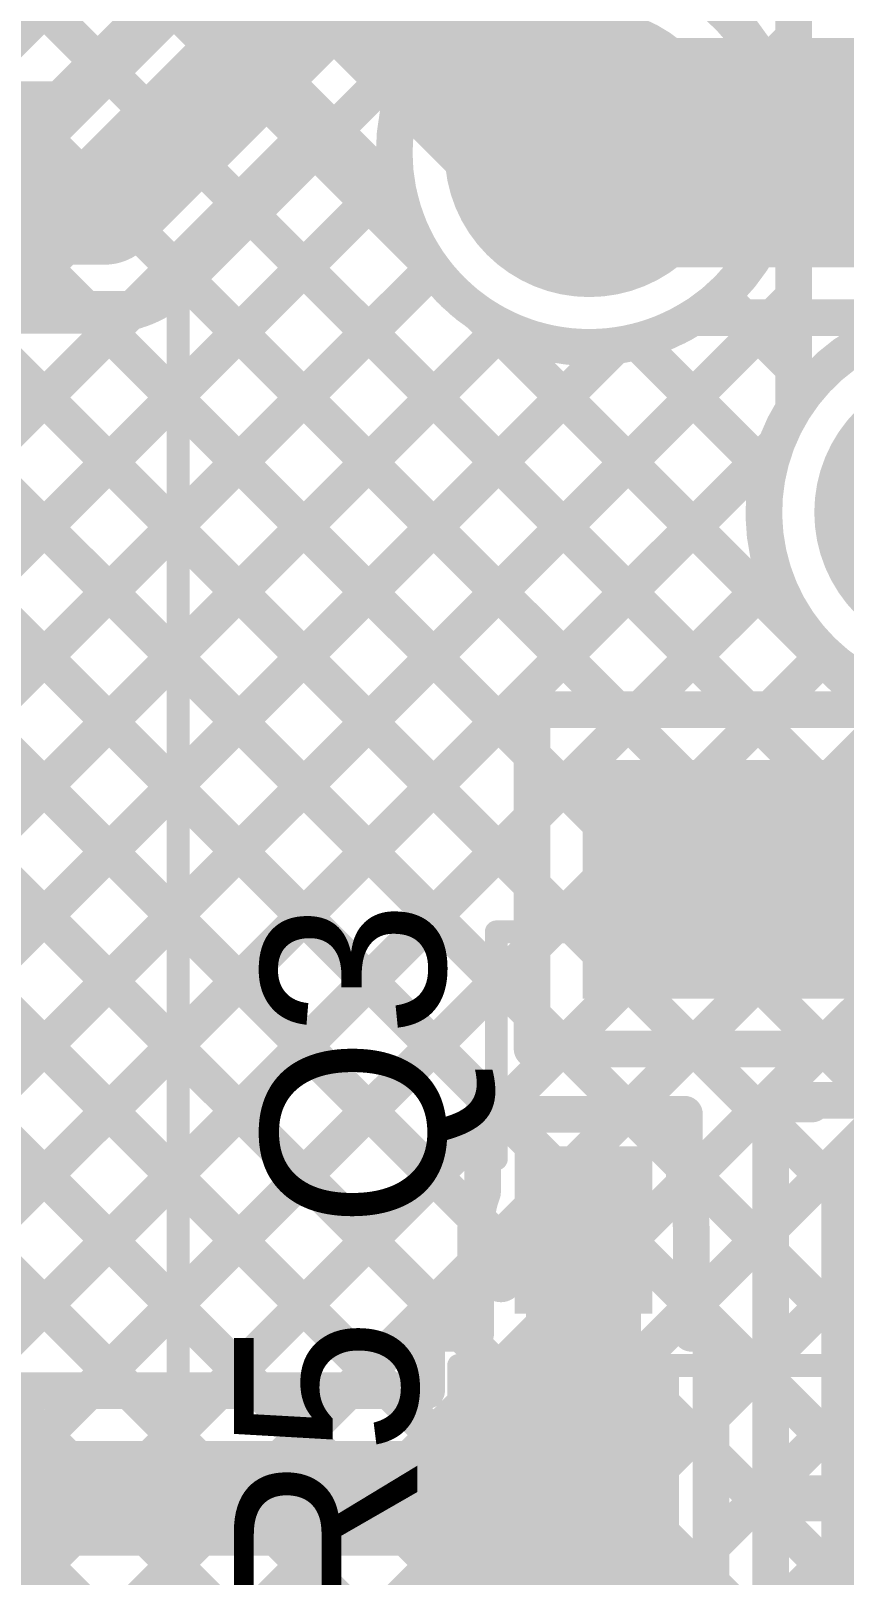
# Model space of a CAD drawing. Header units: millimetres. Extents: x 3.9 to 7.44, y 1.03 to 3.16.
# Drawn here: x 6.6298 to 6.807, y 1.5393 to 1.876 of the extents above; entities that cross this region are included whole.
import ezdxf

# ---------------------------------------------------------------- set-up
doc = ezdxf.new("R2010")
doc.units = ezdxf.units.MM
doc.header["$MEASUREMENT"] = 0
for name, color, linetype in [('BottomLayer', 5, 'Continuous'), ('MultiLayer', 9, 'Continuous'), ('TopLayer', 1, 'Continuous'), ('TopOverlay', 2, 'Continuous'), ('TopPaste', 8, 'Continuous'), ('TopSolder', 216, 'Continuous'), ('ViaHoleLayer', 16, 'Continuous')]:
    doc.layers.add(name, color=color, linetype=linetype)

# ---------------------------------------------------------------- blocks, each defined once
blk = doc.blocks.new('ESP8285_3')
at = {"layer": 'TopOverlay', "const_width": 0.005}
for points in [[(-0.16154, 1.61823), (0.567, 1.61823)], [(-0.16154, -0.055), (-0.16154, 1.61823)]]:
    blk.add_lwpolyline(points, dxfattribs=at)
at = {"layer": 'TopOverlay', "const_width": 0.0025}
blk.add_lwpolyline([(-0.16279, 1.61823, 1), (-0.16029, 1.61823, 1)], format="xyb", close=True, dxfattribs=at)
blk.add_lwpolyline([(-0.16279, 1.61823, 1), (-0.16029, 1.61823, 1)], format="xyb", close=True, dxfattribs=at)
blk = doc.blocks.new('RES_0805_50')
at = {"layer": 'TopLayer'}
for points in [[(-0.06, -0.025), (-0.02, -0.025), (-0.06, 0.025), (-0.02, 0.025)], [(0.02, -0.025), (0.06, -0.025), (0.02, 0.025), (0.06, 0.025)]]:
    blk.add_solid(points, dxfattribs=at)
at = {"layer": 'TopOverlay', "const_width": 0.005}
for points in [[(0.064, 0.029), (-0.064, 0.029)], [(-0.064, 0.029), (-0.064, -0.029)], [(0.064, 0.029), (0.064, -0.029)], [(0.064, -0.029), (-0.064, -0.029)]]:
    blk.add_lwpolyline(points, dxfattribs=at)
at = {"layer": 'TopOverlay', "const_width": 0.0025}
for points in [[(-0.06525, 0.029, 1), (-0.06275, 0.029, 1)], [(-0.06525, 0.029, 1), (-0.06275, 0.029, 1)], [(0.06275, 0.029, 1), (0.06525, 0.029, 1)], [(0.06275, 0.029, 1), (0.06525, 0.029, 1)], [(-0.06525, -0.029, 1), (-0.06275, -0.029, 1)], [(-0.06525, -0.029, 1), (-0.06275, -0.029, 1)], [(0.06275, -0.029, 1), (0.06525, -0.029, 1)], [(0.06275, -0.029, 1), (0.06525, -0.029, 1)]]:
    blk.add_lwpolyline(points, format="xyb", close=True, dxfattribs=at)
at = {"layer": 'TopPaste'}
for points in [[(-0.06, -0.025), (-0.02, -0.025), (-0.06, 0.025), (-0.02, 0.025)], [(0.02, -0.025), (0.06, -0.025), (0.02, 0.025), (0.06, 0.025)]]:
    blk.add_solid(points, dxfattribs=at)
at = {"layer": 'TopSolder'}
for points in [[(-0.064, -0.029), (-0.016, -0.029), (-0.064, 0.029), (-0.016, 0.029)], [(0.016, -0.029), (0.064, -0.029), (0.016, 0.029), (0.064, 0.029)]]:
    blk.add_solid(points, dxfattribs=at)
blk = doc.blocks.new('SQ2308CES_T1_BE3_55')
at = {"layer": 'TopLayer'}
for points in [[(0.0264, 0.06323), (0.04841, 0.06323), (0.0264, 0.09173), (0.04841, 0.09173)], [(-0.011, -0.01425), (0.011, -0.01425), (-0.011, 0.01425), (0.011, 0.01425)], [(0.0638, -0.01425), (0.08581, -0.01425), (0.0638, 0.01425), (0.08581, 0.01425)]]:
    blk.add_solid(points, dxfattribs=at)
at = {"layer": 'TopOverlay', "const_width": 0.005}
for points in [[(-0.019, 0.065), (0.023, 0.065)], [(-0.019, 0.01552), (-0.019, 0.065)], [(0.052, 0.065), (0.094, 0.065)], [(0.094, 0.01552), (0.094, 0.065)]]:
    blk.add_lwpolyline(points, dxfattribs=at)
at = {"layer": 'TopOverlay'}
for points, const_width in [([(-0.02025, 0.065, 1), (-0.01775, 0.065, 1)], 0.0025), ([(-0.02025, 0.065, 1), (-0.01775, 0.065, 1)], 0.0025), ([(0.02175, 0.065, 1), (0.02425, 0.065, 1)], 0.0025), ([(0.05075, 0.065, 1), (0.05325, 0.065, 1)], 0.0025), ([(0.09275, 0.065, 1), (0.09525, 0.065, 1)], 0.0025), ([(0.09275, 0.065, 1), (0.09525, 0.065, 1)], 0.0025), ([(-0.02025, 0.01552, 1), (-0.01775, 0.01552, 1)], 0.0025), ([(0.09275, 0.01552, 1), (0.09525, 0.01552, 1)], 0.0025), ([(-0.01576, -0.011, 1), (-0.02024, -0.011, 1)], 0.005), ([(-0.02149, -0.011, 1), (-0.01899, -0.011, 1)], 0.0025), ([(-0.01701, -0.011, 1), (-0.01451, -0.011, 1)], 0.0025)]:
    blk.add_lwpolyline(points, format="xyb", close=True, dxfattribs=dict(at, const_width=const_width))
at = {"layer": 'TopPaste'}
for points in [[(0.0264, 0.06323), (0.04841, 0.06323), (0.0264, 0.09173), (0.04841, 0.09173)], [(-0.011, -0.01425), (0.011, -0.01425), (-0.011, 0.01425), (0.011, 0.01425)], [(0.0638, -0.01425), (0.08581, -0.01425), (0.0638, 0.01425), (0.08581, 0.01425)]]:
    blk.add_solid(points, dxfattribs=at)
at = {"layer": 'TopSolder'}
for points in [[(0.0224, 0.05923), (0.05241, 0.05923), (0.0224, 0.09573), (0.05241, 0.09573)], [(-0.015, -0.01825), (0.015, -0.01825), (-0.015, 0.01825), (0.015, 0.01825)], [(0.0598, -0.01825), (0.08981, -0.01825), (0.0598, 0.01825), (0.08981, 0.01825)]]:
    blk.add_solid(points, dxfattribs=at)

msp = doc.modelspace()

# ---------------------------------------------------------------- linework, layer by layer
at = {"layer": 'BottomLayer'}
for points, const_width in [([(6.325, 2.276), (6.7515, 1.8495)], 0.05), ([(6.327, 2.22309), (6.70998, 1.8401)], 0.008), ([(6.32288, 2.21897), (6.71629, 1.82556)], 0.008), ([(6.30874, 2.20483), (6.86413, 1.64944)], 0.008), ([(6.2946, 2.19069), (6.84988, 1.6354)], 0.008), ([(6.28045, 2.17654), (6.84351, 1.61349)], 0.008), ([(6.26631, 2.1624), (6.85, 1.57871)], 0.008), ([(6.25217, 2.14826), (6.85, 1.55043)], 0.008), ([(6.23803, 2.13412), (6.85, 1.52214)], 0.008), ([(6.22389, 2.11997), (6.85, 1.49386)], 0.008), ([(6.28974, 1.142), (7.264, 2.11626)], 0.008), ([(6.20974, 2.10583), (6.85, 1.46558)], 0.008), ([(6.1956, 2.09169), (6.85, 1.43729)], 0.008), ([(6.31802, 1.142), (7.264, 2.08798)], 0.008), ([(6.18146, 2.07755), (6.84382, 1.41519)], 0.008), ([(6.796, 1.79358), (6.796, 2.06263)], 0.008), ([(6.34631, 1.142), (7.264, 2.05969)], 0.008), ([(6.179, 2.05173), (7.16273, 1.068)], 0.008), ([(6.18548, 2.01696), (7.13444, 1.068)], 0.008), ([(6.17966, 1.9945), (7.10616, 1.068)], 0.008), ([(5.89376, 1.142), (6.65092, 1.89916)], 0.008), ([(5.92204, 1.142), (6.66507, 1.88502)], 0.008), ([(6.7896, 1.86814), (6.796, 1.87453)], 0.008), ([(5.95033, 1.142), (6.67921, 1.87088)], 0.008), ([(6.79157, 1.86341), (6.796, 1.85899)], 0.008), ([(5.97861, 1.142), (6.69335, 1.85674)], 0.008), ([(6.79356, 1.84381), (6.796, 1.84625)], 0.008), ([(6.0069, 1.142), (6.70749, 1.8426)], 0.008), ([(6.79149, 1.83522), (6.796, 1.8307)], 0.008), ([(6.03518, 1.142), (6.71731, 1.82413)], 0.008), ([(6.12003, 1.142), (6.796, 1.81797)], 0.008), ([(6.78023, 1.81819), (6.796, 1.80242)], 0.008), ([(6.72756, 1.81429), (6.88636, 1.65549)], 0.008), ([(6.06347, 1.142), (6.73274, 1.81128)], 0.008), ([(6.76189, 1.80825), (6.79041, 1.77972)], 0.008), ([(6.09175, 1.142), (6.75707, 1.80732)], 0.008), ([(6.14832, 1.142), (6.79219, 1.78587)], 0.008), ([(6.1766, 1.142), (6.79181, 1.7572)], 0.008), ([(6.20489, 1.142), (6.80291, 1.74002)], 0.008), ([(6.26146, 1.142), (6.85425, 1.7348)], 0.008), ([(6.23317, 1.142), (6.8211, 1.72993)], 0.008), ([(6.37459, 1.142), (6.84355, 1.61096)], 0.008), ([(6.40288, 1.142), (6.85, 1.58912)], 0.008)]:
    msp.add_lwpolyline(points, dxfattribs=dict(at, const_width=const_width))
at = {"layer": 'BottomLayer', "const_width": 0.008}
for points in [[(6.76108, 1.89083, -0.348651), (6.79394, 1.84944)], [(6.79394, 1.84944, -0.894957), (6.70998, 1.8401)], [(6.8745, 1.771, -1.328216), (6.796, 1.79358)]]:
    msp.add_lwpolyline(points, format="xyb", dxfattribs=at)
at = {"layer": 'BottomLayer'}
for points, const_width in [([(6.73569, 1.84944, 1), (6.76719, 1.84944, 1)], 0.0315), ([(6.794, 1.87453, 1), (6.798, 1.87453, 1)], 0.004), ([(6.67721, 1.87088, 1), (6.68121, 1.87088, 1)], 0.004), ([(6.739, 1.8495, 1), (6.764, 1.8495, 1)], 0.025), ([(6.7876, 1.86814, 1), (6.7916, 1.86814, 1)], 0.004), ([(6.78957, 1.86341, 1), (6.79357, 1.86341, 1)], 0.004), ([(6.794, 1.85899, 1), (6.798, 1.85899, 1)], 0.004), ([(6.69135, 1.85674, 1), (6.69535, 1.85674, 1)], 0.004), ([(6.79194, 1.84944, 1), (6.79594, 1.84944, 1)], 0.004), ([(6.79194, 1.84944, 1), (6.79594, 1.84944, 1)], 0.004), ([(6.794, 1.84625, 1), (6.798, 1.84625, 1)], 0.004), ([(6.70549, 1.8426, 1), (6.70949, 1.8426, 1)], 0.004), ([(6.79156, 1.84381, 1), (6.79556, 1.84381, 1)], 0.004), ([(6.70798, 1.8401, 1), (6.71198, 1.8401, 1)], 0.004), ([(6.70798, 1.8401, 1), (6.71198, 1.8401, 1)], 0.004), ([(6.78949, 1.83522, 1), (6.79349, 1.83522, 1)], 0.004), ([(6.794, 1.8307, 1), (6.798, 1.8307, 1)], 0.004), ([(6.71429, 1.82556, 1), (6.71829, 1.82556, 1)], 0.004), ([(6.71531, 1.82413, 1), (6.71931, 1.82413, 1)], 0.004), ([(6.77823, 1.81819, 1), (6.78223, 1.81819, 1)], 0.004), ([(6.794, 1.81797, 1), (6.798, 1.81797, 1)], 0.004), ([(6.72556, 1.81429, 1), (6.72956, 1.81429, 1)], 0.004), ([(6.73074, 1.81128, 1), (6.73474, 1.81128, 1)], 0.004), ([(6.75989, 1.80825, 1), (6.76389, 1.80825, 1)], 0.004), ([(6.75507, 1.80732, 1), (6.75907, 1.80732, 1)], 0.004), ([(6.794, 1.80242, 1), (6.798, 1.80242, 1)], 0.004), ([(6.81625, 1.771, 1), (6.84775, 1.771, 1)], 0.0315), ([(6.794, 1.79358, 1), (6.798, 1.79358, 1)], 0.004), ([(6.794, 1.79358, 1), (6.798, 1.79358, 1)], 0.004), ([(6.79019, 1.78587, 1), (6.79419, 1.78587, 1)], 0.004), ([(6.78841, 1.77972, 1), (6.79241, 1.77972, 1)], 0.004), ([(6.78981, 1.7572, 1), (6.79381, 1.7572, 1)], 0.004), ([(6.80091, 1.74002, 1), (6.80491, 1.74002, 1)], 0.004)]:
    msp.add_lwpolyline(points, format="xyb", close=True, dxfattribs=dict(at, const_width=const_width))
at = {"layer": 'MultiLayer', "const_width": 0.0315}
for points in [[(6.73569, 1.84944, 1), (6.76719, 1.84944, 1)], [(6.81625, 1.771, 1), (6.84775, 1.771, 1)]]:
    msp.add_lwpolyline(points, format="xyb", close=True, dxfattribs=at)
at = {"layer": 'TopLayer'}
for points, const_width in [([(6.64583, 1.8375), (6.747, 1.93867)], 0.025), ([(6.66246, 1.8209), (6.7636, 1.92204)], 0.008), ([(6.61276, 1.861), (6.64976, 1.898)], 0.008), ([(6.61557, 1.898), (6.64433, 1.86924)], 0.008), ([(6.63609, 1.861), (6.67309, 1.898)], 0.008), ([(6.75144, 1.84944), (6.998, 1.84944)], 0.05), ([(6.70585, 1.86429), (6.71025, 1.85989)], 0.008), ([(6.13723, 1.861), (6.63609, 1.861)], 0.008), ([(6.69171, 1.85014), (6.71629, 1.82556)], 0.008), ([(6.1275, 1.8375), (6.64583, 1.8375)], 0.025), ([(6.4444, 1.5795), (6.70925, 1.84435)], 0.008), ([(6.67756, 1.836), (6.78557, 1.728)], 0.008), ([(6.47268, 1.5795), (6.71731, 1.82413)], 0.008), ([(6.66342, 1.82186), (6.75728, 1.728)], 0.008), ([(6.41611, 1.5795), (6.65125, 1.81463)], 0.008), ([(6.72756, 1.81429), (6.81385, 1.728)], 0.008), ([(6.1275, 1.814), (6.64583, 1.814)], 0.008), ([(6.41673, 1.814), (6.65123, 1.5795)], 0.008), ([(6.44501, 1.814), (6.67951, 1.5795)], 0.008), ([(6.47329, 1.814), (6.70779, 1.5795)], 0.008), ([(6.50097, 1.5795), (6.73274, 1.81128)], 0.008), ([(6.50158, 1.814), (6.72358, 1.592)], 0.008), ([(6.52986, 1.814), (6.72683, 1.61703)], 0.008), ([(6.55753, 1.5795), (6.79147, 1.81344)], 0.008), ([(6.55814, 1.814), (6.73237, 1.63977)], 0.008), ([(6.58643, 1.814), (6.739, 1.66143)], 0.008), ([(6.61471, 1.814), (6.739, 1.68971)], 0.008), ([(6.643, 1.814), (6.739, 1.718)], 0.008), ([(6.77402, 1.81344), (6.82985, 1.81344)], 0.008), ([(6.78498, 1.81344), (6.79975, 1.79867)], 0.008), ([(6.76189, 1.80825), (6.79041, 1.77972)], 0.008), ([(6.52925, 1.5795), (6.75707, 1.80732)], 0.008), ([(6.58582, 1.5795), (6.79219, 1.78587)], 0.008), ([(6.7626, 1.728), (6.79181, 1.7572)], 0.008), ([(6.79089, 1.728), (6.80291, 1.74002)], 0.008), ([(6.739, 1.728), (6.7876, 1.728)], 0.008), ([(6.739, 1.654), (6.739, 1.728)], 0.008), ([(6.7876, 1.728), (6.837, 1.728)], 0.008), ([(6.7876, 1.692), (6.78838, 1.69122)], 0.05), ([(6.805, 1.69196), (6.998, 1.69196)], 0.05), ([(6.6141, 1.5795), (6.739, 1.7044)], 0.008), ([(6.64239, 1.5795), (6.739, 1.67611)], 0.008), ([(6.73094, 1.63977), (6.74517, 1.654)], 0.008), ([(6.739, 1.654), (6.837, 1.654)], 0.008), ([(6.74643, 1.654), (6.76066, 1.63977)], 0.008), ([(6.75923, 1.63977), (6.77346, 1.654)], 0.008), ([(6.7722, 1.62446), (6.80174, 1.654)], 0.008), ([(6.77471, 1.654), (6.791, 1.63771)], 0.008), ([(6.803, 1.654), (6.81423, 1.64277)], 0.008), ([(6.8, 1.64277), (6.85, 1.64277)], 0.008), ([(6.72819, 1.63977), (6.7722, 1.63977)], 0.008), ([(6.72819, 1.63702), (6.73094, 1.63977)], 0.008), ([(6.72819, 1.62277), (6.72819, 1.63977)], 0.008), ([(6.7722, 1.62277), (6.7722, 1.63977)], 0.008), ([(6.791, 1.642), (6.8, 1.642)], 0.008), ([(6.791, 1.518), (6.791, 1.642)], 0.008), ([(6.67067, 1.5795), (6.72819, 1.63702)], 0.008), ([(6.7722, 1.62823), (6.791, 1.60943)], 0.008), ([(6.7502, 1.5592), (6.7502, 1.61452)], 0.025), ([(6.7267, 1.592), (6.7267, 1.61452)], 0.008), ([(6.7737, 1.59767), (6.791, 1.61498)], 0.008), ([(6.7737, 1.592), (6.7737, 1.61452)], 0.008), ([(6.69896, 1.5795), (6.7267, 1.60724)], 0.008), ([(6.7737, 1.59845), (6.791, 1.58114)], 0.008), ([(6.716, 1.592), (6.7267, 1.592)], 0.008), ([(6.716, 1.5795), (6.716, 1.592)], 0.008), ([(6.7737, 1.592), (6.778, 1.592)], 0.008), ([(6.778, 1.52), (6.778, 1.592)], 0.008), ([(6.778, 1.57369), (6.791, 1.58669)], 0.008), ([(6.20267, 1.5795), (6.716, 1.5795)], 0.008), ([(6.747, 1.556), (6.7502, 1.5592)], 0.025), ([(6.778, 1.56586), (6.791, 1.55286)], 0.008), ([(6.19294, 1.556), (6.747, 1.556)], 0.025), ([(6.778, 1.54541), (6.791, 1.55841)], 0.008), ([(6.797, 1.556), (6.827, 1.556)], 0.01), ([(6.778, 1.53758), (6.791, 1.52458)], 0.008)]:
    msp.add_lwpolyline(points, dxfattribs=dict(at, const_width=const_width))
at = {"layer": 'TopLayer', "const_width": 0.008}
for points in [[(6.77402, 1.81344, -1.80766), (6.77402, 1.88544)], [(6.66246, 1.8209, -0.199188), (6.64583, 1.814)], [(6.66245, 1.82088, -0.198912), (6.64583, 1.814)], [(6.85452, 1.73496, -1.292557), (6.82985, 1.81344)], [(6.7267, 1.61452, -0.089926), (6.72819, 1.62277)], [(6.7722, 1.62277, -0.089926), (6.7737, 1.61452)]]:
    msp.add_lwpolyline(points, format="xyb", dxfattribs=at)
at = {"layer": 'TopLayer'}
for points, const_width in [([(6.73569, 1.84944, 1), (6.76719, 1.84944, 1)], 0.0315), ([(6.64233, 1.86924, 1), (6.64633, 1.86924, 1)], 0.004), ([(6.73894, 1.84944, 1), (6.76394, 1.84944, 1)], 0.025), ([(6.70385, 1.86429, 1), (6.70785, 1.86429, 1)], 0.004), ([(6.63409, 1.861, 1), (6.63809, 1.861, 1)], 0.004), ([(6.63409, 1.861, 1), (6.63809, 1.861, 1)], 0.004), ([(6.70825, 1.85989, 1), (6.71225, 1.85989, 1)], 0.004), ([(6.68971, 1.85014, 1), (6.69371, 1.85014, 1)], 0.004), ([(6.63958, 1.8375, 1), (6.65208, 1.8375, 1)], 0.0125), ([(6.63958, 1.8375, 1), (6.65208, 1.8375, 1)], 0.0125), ([(6.70725, 1.84435, 1), (6.71125, 1.84435, 1)], 0.004), ([(6.67556, 1.836, 1), (6.67956, 1.836, 1)], 0.004), ([(6.71429, 1.82556, 1), (6.71829, 1.82556, 1)], 0.004), ([(6.66142, 1.82186, 1), (6.66542, 1.82186, 1)], 0.004), ([(6.71531, 1.82413, 1), (6.71931, 1.82413, 1)], 0.004), ([(6.66045, 1.82088, 1), (6.66445, 1.82088, 1)], 0.004), ([(6.66046, 1.8209, 1), (6.66446, 1.8209, 1)], 0.004), ([(6.66046, 1.8209, 1), (6.66446, 1.8209, 1)], 0.004), ([(6.64925, 1.81463, 1), (6.65325, 1.81463, 1)], 0.004), ([(6.72556, 1.81429, 1), (6.72956, 1.81429, 1)], 0.004), ([(6.641, 1.814, 1), (6.645, 1.814, 1)], 0.004), ([(6.64383, 1.814, 1), (6.64783, 1.814, 1)], 0.004), ([(6.64383, 1.814, 1), (6.64783, 1.814, 1)], 0.004), ([(6.64383, 1.814, 1), (6.64783, 1.814, 1)], 0.004), ([(6.73074, 1.81128, 1), (6.73474, 1.81128, 1)], 0.004), ([(6.77202, 1.81344, 1), (6.77602, 1.81344, 1)], 0.004), ([(6.77202, 1.81344, 1), (6.77602, 1.81344, 1)], 0.004), ([(6.78298, 1.81344, 1), (6.78698, 1.81344, 1)], 0.004), ([(6.78947, 1.81344, 1), (6.79347, 1.81344, 1)], 0.004), ([(6.75989, 1.80825, 1), (6.76389, 1.80825, 1)], 0.004), ([(6.75507, 1.80732, 1), (6.75907, 1.80732, 1)], 0.004), ([(6.79775, 1.79867, 1), (6.80175, 1.79867, 1)], 0.004), ([(6.81625, 1.771, 1), (6.84775, 1.771, 1)], 0.0315), ([(6.79019, 1.78587, 1), (6.79419, 1.78587, 1)], 0.004), ([(6.78841, 1.77972, 1), (6.79241, 1.77972, 1)], 0.004), ([(6.78981, 1.7572, 1), (6.79381, 1.7572, 1)], 0.004), ([(6.80091, 1.74002, 1), (6.80491, 1.74002, 1)], 0.004), ([(6.737, 1.728, 1), (6.741, 1.728, 1)], 0.004), ([(6.737, 1.728, 1), (6.741, 1.728, 1)], 0.004), ([(6.75528, 1.728, 1), (6.75928, 1.728, 1)], 0.004), ([(6.7606, 1.728, 1), (6.7646, 1.728, 1)], 0.004), ([(6.78357, 1.728, 1), (6.78757, 1.728, 1)], 0.004), ([(6.7856, 1.728, 1), (6.7896, 1.728, 1)], 0.004), ([(6.7856, 1.728, 1), (6.7896, 1.728, 1)], 0.004), ([(6.78889, 1.728, 1), (6.79289, 1.728, 1)], 0.004), ([(6.737, 1.718, 1), (6.741, 1.718, 1)], 0.004), ([(6.7751, 1.692, 1), (6.8001, 1.692, 1)], 0.025), ([(6.77588, 1.69122, 1), (6.80088, 1.69122, 1)], 0.025), ([(6.7925, 1.69196, 1), (6.8175, 1.69196, 1)], 0.025), ([(6.737, 1.7044, 1), (6.741, 1.7044, 1)], 0.004), ([(6.737, 1.68971, 1), (6.741, 1.68971, 1)], 0.004), ([(6.737, 1.67611, 1), (6.741, 1.67611, 1)], 0.004), ([(6.737, 1.66143, 1), (6.741, 1.66143, 1)], 0.004), ([(6.737, 1.654, 1), (6.741, 1.654, 1)], 0.004), ([(6.737, 1.654, 1), (6.741, 1.654, 1)], 0.004), ([(6.74317, 1.654, 1), (6.74717, 1.654, 1)], 0.004), ([(6.74443, 1.654, 1), (6.74843, 1.654, 1)], 0.004), ([(6.77146, 1.654, 1), (6.77546, 1.654, 1)], 0.004), ([(6.77271, 1.654, 1), (6.77671, 1.654, 1)], 0.004), ([(6.79974, 1.654, 1), (6.80374, 1.654, 1)], 0.004), ([(6.801, 1.654, 1), (6.805, 1.654, 1)], 0.004), ([(6.798, 1.64277, 1), (6.802, 1.64277, 1)], 0.004), ([(6.72619, 1.63977, 1), (6.73019, 1.63977, 1)], 0.004), ([(6.72619, 1.63977, 1), (6.73019, 1.63977, 1)], 0.004), ([(6.72894, 1.63977, 1), (6.73294, 1.63977, 1)], 0.004), ([(6.72894, 1.63977, 1), (6.73294, 1.63977, 1)], 0.004), ([(6.73037, 1.63977, 1), (6.73437, 1.63977, 1)], 0.004), ([(6.75723, 1.63977, 1), (6.76123, 1.63977, 1)], 0.004), ([(6.75866, 1.63977, 1), (6.76266, 1.63977, 1)], 0.004), ([(6.7702, 1.63977, 1), (6.7742, 1.63977, 1)], 0.004), ([(6.7702, 1.63977, 1), (6.7742, 1.63977, 1)], 0.004), ([(6.789, 1.642, 1), (6.793, 1.642, 1)], 0.004), ([(6.789, 1.642, 1), (6.793, 1.642, 1)], 0.004), ([(6.798, 1.642, 1), (6.802, 1.642, 1)], 0.004), ([(6.72619, 1.63702, 1), (6.73019, 1.63702, 1)], 0.004), ([(6.72619, 1.63702, 1), (6.73019, 1.63702, 1)], 0.004), ([(6.789, 1.63771, 1), (6.793, 1.63771, 1)], 0.004), ([(6.7702, 1.62823, 1), (6.7742, 1.62823, 1)], 0.004), ([(6.72619, 1.62277, 1), (6.73019, 1.62277, 1)], 0.004), ([(6.72619, 1.62277, 1), (6.73019, 1.62277, 1)], 0.004), ([(6.74395, 1.61452, 1), (6.75645, 1.61452, 1)], 0.0125), ([(6.7702, 1.62446, 1), (6.7742, 1.62446, 1)], 0.004), ([(6.7702, 1.62277, 1), (6.7742, 1.62277, 1)], 0.004), ([(6.7702, 1.62277, 1), (6.7742, 1.62277, 1)], 0.004), ([(6.72483, 1.61703, 1), (6.72883, 1.61703, 1)], 0.004), ([(6.7247, 1.61452, 1), (6.7287, 1.61452, 1)], 0.004), ([(6.7247, 1.61452, 1), (6.7287, 1.61452, 1)], 0.004), ([(6.7717, 1.61452, 1), (6.7757, 1.61452, 1)], 0.004), ([(6.7717, 1.61452, 1), (6.7757, 1.61452, 1)], 0.004), ([(6.789, 1.61498, 1), (6.793, 1.61498, 1)], 0.004), ([(6.789, 1.60943, 1), (6.793, 1.60943, 1)], 0.004), ([(6.7247, 1.60724, 1), (6.7287, 1.60724, 1)], 0.004), ([(6.7717, 1.59845, 1), (6.7757, 1.59845, 1)], 0.004), ([(6.7717, 1.59767, 1), (6.7757, 1.59767, 1)], 0.004), ([(6.714, 1.592, 1), (6.718, 1.592, 1)], 0.004), ([(6.714, 1.592, 1), (6.718, 1.592, 1)], 0.004), ([(6.72158, 1.592, 1), (6.72558, 1.592, 1)], 0.004), ([(6.7247, 1.592, 1), (6.7287, 1.592, 1)], 0.004), ([(6.7247, 1.592, 1), (6.7287, 1.592, 1)], 0.004), ([(6.7717, 1.592, 1), (6.7757, 1.592, 1)], 0.004), ([(6.7717, 1.592, 1), (6.7757, 1.592, 1)], 0.004), ([(6.776, 1.592, 1), (6.78, 1.592, 1)], 0.004), ([(6.776, 1.592, 1), (6.78, 1.592, 1)], 0.004), ([(6.789, 1.58669, 1), (6.793, 1.58669, 1)], 0.004), ([(6.64039, 1.5795, 1), (6.64439, 1.5795, 1)], 0.004), ([(6.64923, 1.5795, 1), (6.65323, 1.5795, 1)], 0.004), ([(6.66867, 1.5795, 1), (6.67267, 1.5795, 1)], 0.004), ([(6.67751, 1.5795, 1), (6.68151, 1.5795, 1)], 0.004), ([(6.69696, 1.5795, 1), (6.70096, 1.5795, 1)], 0.004), ([(6.70579, 1.5795, 1), (6.70979, 1.5795, 1)], 0.004), ([(6.714, 1.5795, 1), (6.718, 1.5795, 1)], 0.004), ([(6.714, 1.5795, 1), (6.718, 1.5795, 1)], 0.004), ([(6.789, 1.58114, 1), (6.793, 1.58114, 1)], 0.004), ([(6.776, 1.57369, 1), (6.78, 1.57369, 1)], 0.004), ([(6.74395, 1.5592, 1), (6.75645, 1.5592, 1)], 0.0125), ([(6.74395, 1.5592, 1), (6.75645, 1.5592, 1)], 0.0125), ([(6.776, 1.56586, 1), (6.78, 1.56586, 1)], 0.004), ([(6.74075, 1.556, 1), (6.75325, 1.556, 1)], 0.0125), ([(6.74075, 1.556, 1), (6.75325, 1.556, 1)], 0.0125), ([(6.789, 1.55841, 1), (6.793, 1.55841, 1)], 0.004), ([(6.7945, 1.556, 1), (6.7995, 1.556, 1)], 0.005), ([(6.789, 1.55286, 1), (6.793, 1.55286, 1)], 0.004), ([(6.776, 1.54541, 1), (6.78, 1.54541, 1)], 0.004), ([(6.776, 1.53758, 1), (6.78, 1.53758, 1)], 0.004)]:
    msp.add_lwpolyline(points, format="xyb", close=True, dxfattribs=dict(at, const_width=const_width))
for points in [[(6.75, 1.665), (6.826, 1.665), (6.75, 1.717), (6.826, 1.717)], [(6.802, 1.529), (6.847, 1.529), (6.802, 1.631), (6.847, 1.631)]]:
    msp.add_solid(points, dxfattribs=at)
at = {"layer": 'ViaHoleLayer', "const_width": 0.01575}
msp.add_lwpolyline([(6.74357, 1.84944, 1), (6.75931, 1.84944, 1)], format="xyb", close=True, dxfattribs=at)

# ---------------------------------------------------------------- block references
for name, p, rotation in [('ESP8285_3', (5.04364, 1.65521), 270), ('RES_0805_50', (6.787, 1.556), 180)]:
    msp.add_blockref(name, p, dxfattribs=dict(rotation=rotation))
msp.add_blockref('SQ2308CES_T1_BE3_55', (6.7502, 1.61452))

# ---------------------------------------------------------------- texts
at = {"layer": 'TopOverlay'}
for s, p in [('Q3', (6.72, 1.615)), ('R5', (6.714, 1.527))]:
    msp.add_text(s, height=0.04, rotation=90, dxfattribs=at).set_placement(p)

doc.saveas('drawing.dxf')
